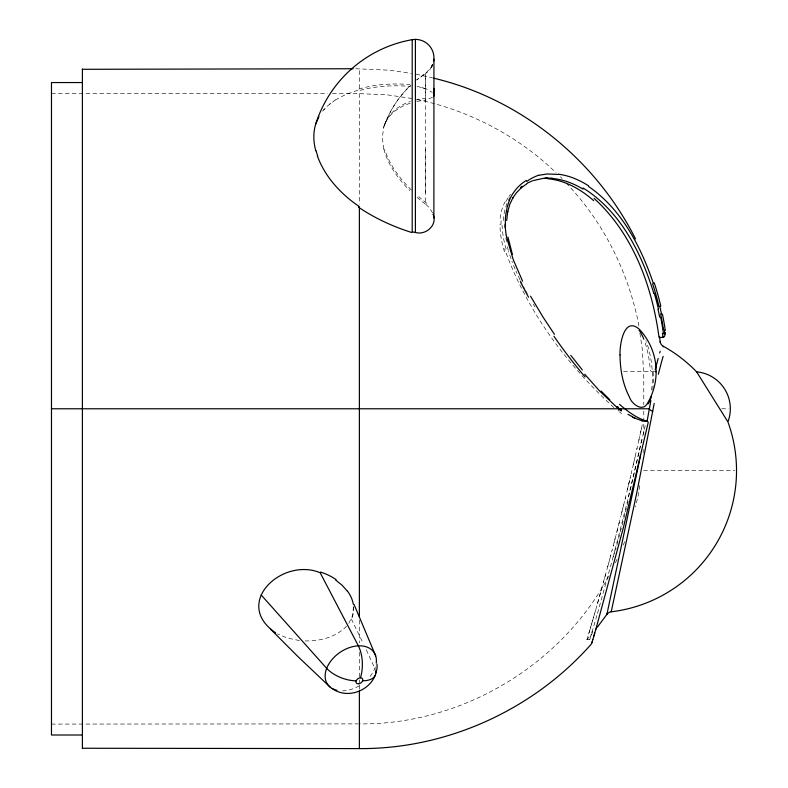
<?xml version="1.0" encoding="UTF-8"?>
<svg xmlns="http://www.w3.org/2000/svg" width="788" height="788" viewBox="0 0 788 788"><rect width="100%" height="100%" fill="white"/><g stroke="black" fill="none" stroke-linecap="round" stroke-linejoin="round"><path stroke-width="0.59" stroke-dasharray="3.94 2.96" d="M425.55 192.4L425.55 73.481A18.548 18.548 0 0 0 432.445 65.276M500.932 224.659L501.168 219.143M643.126 453.021L643.303 449.387M651.577 390.06C653.567 373.955 651.834 357.319 646.475 342.002M639.738 485.575L638.319 495.179L635.364 506.95M642.269 424.683L639.728 436.286M640.595 432.376L641.442 428.505M645.224 425.599L630.045 491.111L612.857 558.337M638.851 440.236L640.073 434.73M639.029 439.468L636.862 449.101M432.385 64.212L431.716 66.832L432.464 64.153M635.197 456.41L637.049 448.254M634.251 460.537L635.749 453.986M633.286 464.684L634.616 458.921M633.473 463.886L631.119 473.933M629.927 478.986L631.336 473.036M628.716 484.068L630.341 477.252M629.336 481.468L626.253 494.263M627.406 489.515L628.322 485.704M625.012 499.375L626.48 493.337M623.594 505.118L625.554 497.159M432.385 64.38L431.863 66.507L425.55 73.481L416.537 80.071M623.682 504.793L620.747 516.573M621.781 512.417L622.737 508.615M618.925 523.784L620.836 516.219M431.716 67.069L432.277 64.872M619.309 522.267L612.079 550.3M617.969 527.546L616.058 535.013M615.103 538.716L613.192 546.035M609.853 558.692L612.128 550.083M615.132 549.788L596.91 615.448M608.75 562.809L610.71 555.451M607.666 566.858L609.311 560.741M607.912 565.932L595.639 610.109M605.519 574.777L603.431 582.401M601.086 590.852L602.544 585.602M599.461 596.644L600.426 593.216M598.525 599.964L596.733 606.287M594.546 613.882L595.738 609.754M594.595 613.734L589.749 630.331M593.61 617.152L587.947 636.409M596.91 615.438L591.02 635.374M588.981 632.912L589.582 630.893M587.247 638.733L588.006 636.182M587.346 638.388L586.981 639.61L591.187 639.679M591.847 632.616L592.33 631.001M590.685 636.497L591.414 634.074M587.139 639.088L586.971 639.639L592.891 632.528M590.685 636.497L589.739 639.639M623.357 545.099L624.579 541.671M383.697 127.38A105.691 58.696 27.2 0 1 384.475 124.996C390.198 110.074 399.004 96.215 410.755 85.331M348.779 623.397L352.6 615.566L353.477 606.79M615.389 562.79L617.457 558.406M506.123 201.157L508.201 197.522M608.947 575.841C560.829 665.761 461.423 724.96 359.377 723.886M508.95 196.389L510.565 194.203M322.519 111.246L326.961 106.419M323.543 109.995L324.626 108.774M346.602 626.105C335.501 637.807 318.47 641.639 302.838 640.831M326.961 106.419L335.225 100.037M329.502 104.174L330.861 103.09M432.543 97.505L425.55 99.475L425.55 73.491A105.109 105.109 0 0 0 416.852 79.815M335.225 100.037L345.351 94.678L359.377 89.655L359.377 68.989M355.684 68.743L389.676 70.221L411.287 73.422M623.535 371.68L654.375 371.68M721.65 408.775L728.565 408.775M643.569 470.603L734.83 470.603M51.476 724.093L358.146 723.886M51.476 93.467L327.483 93.654M332.388 93.654L359.377 93.673L387.253 94.836L413.661 98.746M299.45 640.545L287.374 638.073L277.435 633.867M416.084 74.141L432.632 77.913M416.98 86.306L426.367 88.985L432.366 92.452M417.216 99.515C469.077 110.418 517.864 135.812 555.983 172.69M421.56 87.37L426.978 89.241M614.01 407.652C566.158 364.381 526.226 309.792 504.566 248.781M560.485 176.758L562.11 178.561M566.188 183.052C602.909 221.369 627.583 270.52 638.319 322.381L638.851 325.986M533.328 304.168L534.963 306.867M525.399 290.27L527.99 294.958M523.38 286.468L524.887 289.314M520.444 280.715L522.877 285.512M351.33 618.994L363.357 643.707M519.981 279.74L515.904 270.993M366.282 649.873L374.871 668.342A24.733 12.707 21.3 0 1 375.374 669.623M432.543 212.819L429.677 208.091L425.55 204.053L425.55 148.883M515.066 269.033L511.885 261.173M645.904 340.524L646.19 341.263M510.979 258.71L508.555 251.333M508.319 250.515L506.595 244.014M383.845 149.021L383.963 149.493A104.252 57.514 27.6 0 0 409.78 190.509M383.845 149.031L382.318 137.664L383.677 127.37A105.691 58.716 27 0 1 384.445 124.987A104.489 58.036 27.1 0 1 411.641 102.795M639.915 333.186L642.407 349.99L643.776 377.866L643.776 404.746M643.776 411.041L643.776 419.827M643.776 424.22L643.776 434.483M359.377 93.673L359.377 204.259M359.377 620.186L359.377 642.87M359.377 652.316L359.377 684.171M359.377 685.333L359.377 689.904M358.845 89.103A123.45 75.155 18.8 0 1 410.164 84.562M360.057 90.374A123.45 73.589 17.9 0 1 410.676 86.434M384.455 124.987A105.109 105.109 0 0 1 410.558 85.35M416.803 101.504A104.489 58.036 27.1 0 1 426.042 100.125M426.8 203.255A104.252 56.125 28.2 0 1 418.704 196.695M411.425 190.016A104.252 56.125 28.2 0 1 384.82 149.681M384.603 125.056A104.489 58.834 28.8 0 1 410.39 101.534M415.512 100.076A104.489 58.834 28.8 0 1 424.801 98.47M425.441 204.131A104.252 57.514 27.6 0 1 417.167 197.384M375.344 667.022A28.171 19.267 -34.6 0 1 369.572 677.089M359.2 685.806A28.171 19.267 -34.6 0 1 342.593 690.859M353.605 606.78A39.617 32.121 8.6 0 1 351.566 619.072M503.207 220.591A91.172 51.289 60.3 0 1 509.905 197.522M504.497 251.855A85.242 50.107 55.3 0 1 500.006 224.137M506.684 241.778A82.277 47.664 56 0 1 505.413 234.686M504.763 227.821A82.277 47.664 56 0 1 504.724 221.251M621.653 413.601A151.266 46.866 61.7 0 1 619.683 412.272M506.132 249.067A84.73 47.91 56.8 0 1 502.094 225.299M500.114 218.424A87.823 51.447 55.6 0 1 505.699 200.713M641.727 439.625A159.747 7.929 -76.4 0 1 627.583 499.671M628.085 501.296A162.062 8.235 -76.4 0 1 615.842 549.088M619.348 411.247A151.266 46.472 61.4 0 1 618.019 410.292M653.124 371.995A40.552 14.568 82 0 1 652.454 391.784M645.195 342.987A41.567 13.229 84.1 0 1 650.346 371.178"/><path stroke-width="1.18" d="M315.761 150.774C313.417 141.998 312.984 132.502 315.801 123.775A123.657 123.657 0 0 1 412.203 39.676L412.203 231.721A18.429 14.795 18.1 0 0 415.404 232.48C426.003 235.523 437.852 224.925 433.036 214.08M433.814 96.037L433.952 88.423M433.883 217.931L433.942 59.228M506.694 220.542L507.689 211.608L507.62 212.179L509.787 204.378L512.899 197.749L512.584 198.29L516.386 192.774L521.656 187.426M660.137 341.706L660.068 342.248M663.21 346.887L663.269 346.365M664.294 336.584A4.827 3.231 -6.4 0 0 664.717 335.816A7.693 4.994 -9.9 0 0 664.954 334.063L665.18 332.654M662.531 336.762L662.422 337.461L659.034 337.461C652.198 286.133 633.069 233.918 594.093 198.379M662.442 337.353L662.422 337.461A2.206 2.088 0 0 0 662.994 337.392L662.462 333.314M650.858 400.599L647.056 421.353M654.207 403.397L636.921 492.116L611.232 611.734M639.551 460.172L640.102 457.404M640.28 456.488L640.644 454.656M433.883 95.801L433.843 94.54M639.364 461.088L606.908 614.305L607.026 613.783M507.324 206.229L505.64 215.548A82.356 48.019 55.8 0 0 505.374 223.309L505.482 226.008M375.807 673.257L377.048 668.549L377.028 664.107M595.827 629.376L623.308 527.94L648.209 422.496L647.509 421.009L641.077 420.428L632.705 417.404M595.964 628.873L594.408 634.212M593.797 636.29L594.733 633.099M594.191 634.97L592.793 639.718M592.842 639.551L591.601 643.737C533.742 709.624 447.17 749.171 359.377 748.6L82.395 748.255M591.965 642.486L592.202 641.698M315.801 123.775L318.963 116.535M360.392 677.808A24.733 12.184 87.4 0 0 358.373 645.845L320.155 572.738C282.301 556.929 232.125 603.194 275.623 632.813M509.432 200.122C512.83 192.016 518.78 184.983 526.305 180.432M375.186 675.415C368.626 691.667 346.513 699.114 332.142 688.485M597.324 627.199L606.898 614.374A6.186 6.186 0 0 1 611.212 611.803A142.204 142.204 0 0 0 727.925 421.925A37.095 37.095 0 0 0 696.622 371.837A142.204 142.204 0 0 0 663.289 346.247A6.186 6.186 0 0 1 660.147 341.588L659.477 336.476M520.504 187.514L522.109 186.273M521.163 187.839L526.916 183.781M527.172 183.18L532.491 180.846M533.407 180.541L543.602 178.295L552.152 178.088M538.667 175.3L547.148 173.981L558.495 174.434M641.698 420.95L646.859 420.91M82.395 69.305L353.221 68.743M82.395 82.553L51.476 82.553L51.476 735.007L82.395 735.007M655.153 371.68L656.148 371.68M51.476 408.775L618.442 408.775L621.24 411.021A2.472 1.94 -52.1 0 0 619.141 408.785L618.974 408.647M620.777 408.775L649.381 408.775A6.186 3.172 10.4 0 0 652.76 411.356M545.119 178.009L547.867 178.049M433.814 78.209C520.336 98.746 595.708 159.58 635.532 238.931M627.957 414.311L635.167 418.241M583.1 187.997C620.383 211.164 641.324 252.712 653.853 293.471M335.629 580.037L342.11 585.218L347.419 591.246M588.469 186.392C621.407 209.106 640.811 246.299 653.341 283.335M619.141 408.775L621.21 410.321M618.797 408.519L618.107 407.987M617.94 407.849L617.418 407.435M330.133 687.106L297.992 656.64L270.629 629.228M601.017 391.006L609.794 399.693M261.173 594.97L326.675 668.342A24.733 12.707 21.3 0 0 356.156 680.822M584.735 374.261L599.983 391.38L618.442 408.775A2.472 1.891 -50.5 0 0 616.61 406.549M570.778 355.339L582.302 369.897M554.437 334.329L543.08 317.19L530.541 296.209M727.334 420.979L696.622 371.837M522.602 281.149L513.254 259.695L507.403 239.976M354.019 604.366L375.699 655.872M317.377 155.975C325.03 177.054 341.076 194.212 359.377 206.673L359.377 616.61M507.945 237.099L512.367 254.297M659.792 306.246L661.536 314.057M658 309.201L659.723 317.17M664.382 330.005L664.954 334.063M415.404 39.4L415.404 232.48M359.377 691.046L359.377 748.6M82.395 68.96L82.395 748.6M411.947 232.568A123.558 69.876 17.5 0 1 358.481 207.185M412.203 39.676A18.548 18.548 0 0 1 433.636 61.395M317.731 156.034A121.618 67.197 26.8 0 1 316.087 150.843M320.43 572.068A53.761 46.62 0.7 0 1 336.052 579.584M347.538 591.187A39.617 32.121 8.6 0 1 353.27 604.12M336.969 690.327A28.171 19.267 -34.6 0 1 327.335 666.806A28.171 19.267 -34.6 0 1 357.516 645.894A28.171 19.267 -34.6 0 1 376.25 663.102M375.699 670.874A24.733 12.707 21.3 0 1 362.598 680.812M664.215 336.555A2.295 1.497 -10.2 0 1 663.033 337.451M552.191 178.472A178.305 97.673 79.3 0 1 583.012 189.11M654.276 293.303A116.565 50.097 74.7 0 1 658.463 309.172M660.718 317.318A111.039 43.054 75 0 1 663.476 333.797M547.946 178.787A176.512 96.274 78.9 0 1 593.699 200.644M646.731 421.068A144.115 43.921 61.8 0 1 619.565 404.362M660.659 313.979A114.723 42.985 75.5 0 1 663.476 329.63M652.622 283.779A122.002 51.259 75 0 1 658.975 306.335M558.475 174.217A181.526 98.874 80.8 0 1 588.528 185.81M526.719 181.457A152.872 81.785 74 0 1 538.647 175.241M507.452 206.338A92.708 52.766 57.9 0 1 509.531 200.221M507.117 239.897A87.557 50.688 56.2 0 1 505.226 225.88M528.571 297.224A141.791 62.065 60.2 0 1 520.346 281.611M585.06 376.9A181.407 50.146 59.4 0 1 553.895 336.23M654.227 282.784A122.002 53.101 75.1 0 1 660.807 306.138M662.432 314.126A114.723 44.67 75.3 0 1 665.299 330.369M639.098 330.261A41.567 13.229 84.1 0 1 643.835 339.214M651.479 396.246A40.552 14.568 82 0 1 648.031 403.889M658.354 374.221A134.403 4.679 -78.4 0 1 663.132 356.373M655.183 369.887A138.048 4.915 -78.5 0 1 658.177 358.441M659.704 353.004A138.048 4.915 -78.5 0 1 660.206 351.31M620.028 354.955C620.087 369.355 622.727 384.012 629.366 396.886C631.661 404.185 642.959 412.705 647.736 402.816A61.828 61.828 0 0 0 639.166 329.128C623.909 315.919 619.526 345.174 620.028 354.955M359.023 683.738A3.763 2.571 -34.6 0 0 362.51 678.724A3.763 2.571 -34.6 0 0 356.609 679.995A3.763 2.571 -34.6 0 0 359.023 683.738M606.878 614.532A138.53 3.96 -78.5 0 0 606.888 614.551"/></g></svg>
